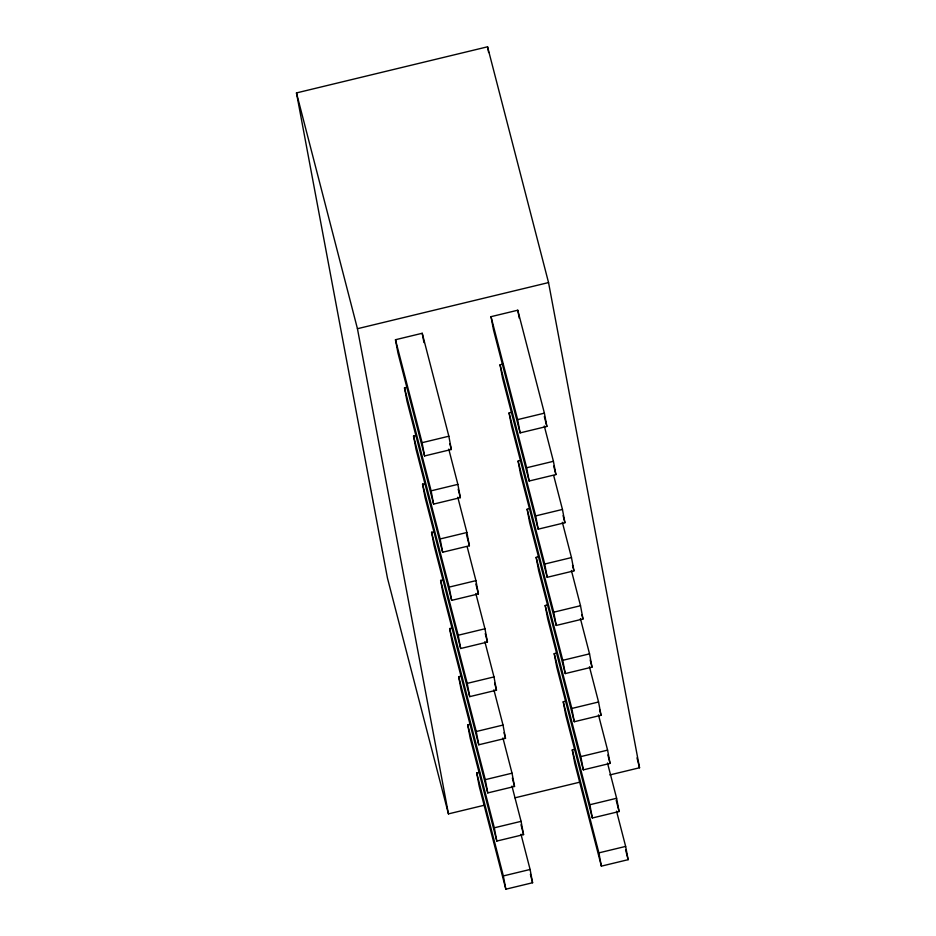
<?xml version="1.0" encoding="UTF-8"?>
<svg xmlns="http://www.w3.org/2000/svg" width="936" height="936" viewBox="0 0 936 936"><rect width="100%" height="100%" fill="white"/><g stroke="black" fill="none" stroke-linecap="round" stroke-linejoin="round"><path stroke-width="1.4" d="M483.83 805.346L448.438 813.887L387.457 578.097L296.466 92.921L487.562 46.8L548.543 282.578L639.534 767.766L609.804 774.938M448.438 813.887L357.447 328.711L548.543 282.578M395.472 339.733L422.218 333.274L448.847 436.223L451.327 449.491L424.581 455.949L397.952 353.001L395.472 339.733L422.089 442.681L424.581 455.949M491.014 316.672L517.772 310.214L544.389 413.162L546.881 426.43L520.124 432.888L493.506 329.94L491.014 316.672L517.643 419.62L520.124 432.888M448.753 449.104L457.868 484.368L460.36 497.636L433.602 504.094L406.985 401.146L404.492 387.878L407.312 387.2M544.307 426.044L553.422 461.308L555.914 474.575L529.156 481.022L502.527 378.085L500.046 364.818L502.854 364.139M457.786 497.25L466.9 532.502L469.392 545.77L442.634 552.228L416.017 449.28L413.525 436.012L416.344 435.334M553.702 475.593L562.454 509.441L564.934 522.709L538.188 529.168L511.559 426.219L509.067 412.951L511.887 412.273M422.089 442.681L448.847 436.223M517.643 419.62L544.389 413.162M467.181 546.799L475.933 580.648L478.413 593.915L451.667 600.362L425.038 497.425L422.557 484.158L425.365 483.479M562.36 522.323L571.475 557.575L573.967 570.843L547.209 577.301L520.591 474.353L518.099 461.085L520.919 460.407M433.602 504.094L431.122 490.827L457.868 484.368M529.156 481.022L526.664 467.766L553.422 461.308M475.839 593.529L484.953 628.781L487.445 642.049L460.688 648.508L434.07 545.559L431.578 532.291L434.398 531.613M571.393 570.469L580.507 605.721L582.999 618.988L556.241 625.447L529.612 522.499L527.132 509.231L529.94 508.552M442.634 552.228L440.142 538.96L466.9 532.502M538.188 529.168L535.696 515.9L562.454 509.441M484.871 641.663L493.986 676.915L496.478 690.183L469.72 696.641L443.091 593.693L440.61 580.425L443.418 579.747M580.414 618.602L589.54 653.855L592.02 667.122L565.274 673.581L538.645 570.632L536.152 557.365L538.972 556.686M451.667 600.362L449.175 587.106L475.933 580.648M547.209 577.301L544.729 564.034L571.475 557.575M493.892 689.809L503.018 725.061L505.498 738.328L478.752 744.787L452.123 641.839L449.631 628.571L452.451 627.892M589.446 666.736L598.56 702L601.052 715.268L574.294 721.726L547.677 618.778L545.185 605.51L548.005 604.832M460.688 648.508L458.207 635.24L484.953 628.781M556.241 625.447L553.749 612.179L580.507 605.721M502.925 737.942L512.039 773.194L514.531 786.462L487.773 792.921L461.155 689.972L458.663 676.705L461.483 676.026M598.467 714.882L607.593 750.134L610.073 763.402L583.327 769.86L556.698 666.912L554.217 653.644L557.025 652.965M469.72 696.641L467.228 683.374L493.986 676.915M565.274 673.581L562.782 660.313L589.54 653.855M511.957 786.076L521.071 821.34L523.563 834.608L496.805 841.066L470.176 738.118L467.696 724.85L470.504 724.172M607.499 763.015L616.613 798.279L619.105 811.535L592.348 817.994L565.73 715.045L563.238 701.789L566.058 701.099M478.752 744.787L476.26 731.519L503.018 725.061M574.294 721.726L571.814 708.458L598.56 702M520.978 834.222L530.104 869.474L532.584 882.742L505.838 889.2L479.209 786.252L476.716 772.984L479.536 772.305M616.532 811.161L625.646 846.413L628.138 859.681L601.38 866.139L574.762 763.191L572.27 749.923L575.09 749.245M487.773 792.921L485.293 779.653L512.039 773.194M583.327 769.86L580.835 756.592L607.593 750.134M514.964 797.823L580.086 782.11M496.805 841.066L494.313 827.798L521.071 821.34M592.348 817.994L589.867 804.738L616.613 798.279M505.838 889.2L503.346 875.932L530.104 869.474M601.38 866.139L598.888 852.871L625.646 846.413M636.983 757.879L639.534 767.766M544.331 416.555L546.881 426.43M553.726 466.105L555.914 474.575M563.109 515.654L564.934 522.709M572.504 565.204L573.967 570.843M581.899 614.753L582.999 618.988M590.195 660.079L592.02 667.122M599.59 709.628L601.052 715.268M607.885 754.942L610.073 763.402M616.192 800.257L619.105 811.535M625.587 849.806L628.138 859.681M500.046 364.818L526.664 467.766M509.067 412.951L535.696 515.9M518.099 461.085L544.729 564.034M527.132 509.231L553.749 612.179M536.152 557.365L562.782 660.313M545.185 605.51L571.814 708.458M554.217 653.644L580.835 756.592M563.238 701.789L589.867 804.738M572.27 749.923L598.888 852.871M449.877 443.851L451.327 449.491M458.172 489.177L460.36 497.636M466.467 534.491L469.392 545.77M475.862 584.041L478.413 593.915M485.257 633.59L487.445 642.049M494.653 683.14L496.478 690.183M504.048 732.689L505.498 738.328M512.343 778.003L514.531 786.462M521.001 824.733L523.563 834.608M530.396 874.282L532.584 882.742M404.492 387.878L431.122 490.827M413.525 436.012L440.142 538.96M422.557 484.158L449.175 587.106M431.578 532.291L458.207 635.24M440.61 580.425L467.228 683.374M449.631 628.571L476.26 731.519M458.663 676.705L485.293 779.653M467.696 724.85L494.313 827.798M476.716 772.984L503.346 875.932M296.466 92.921L357.447 328.711M487.562 46.8L488.639 52.533M517.772 310.214L519.258 318.181M422.218 333.274L423.961 342.564"/></g></svg>
